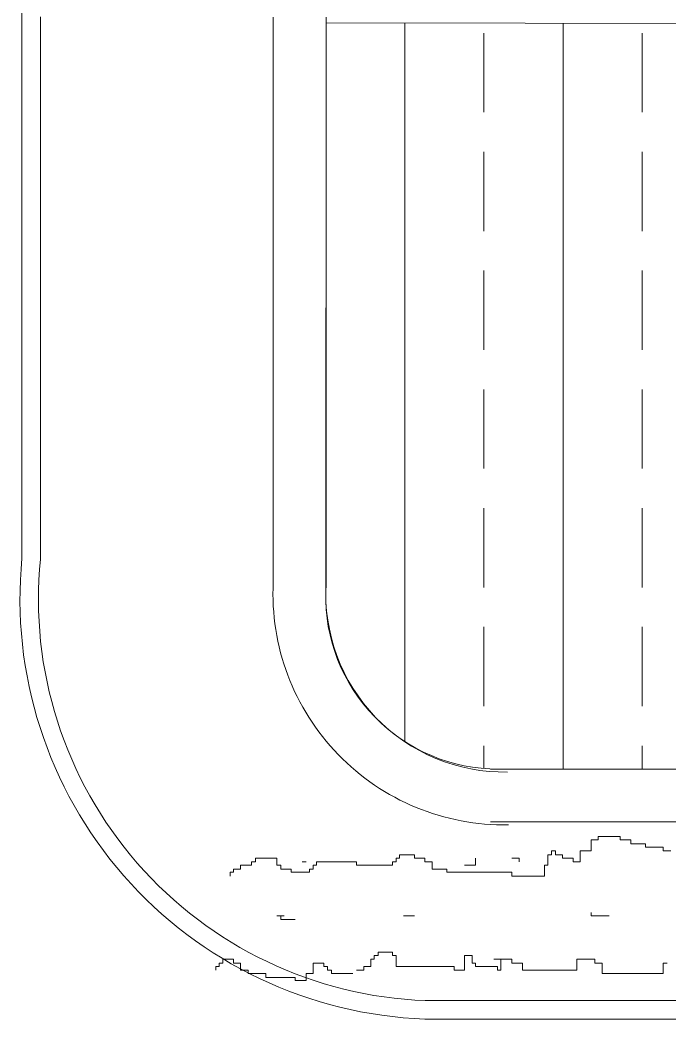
# Model space of a CAD drawing. Header units: millimetres. Extents: x 3342.2 to 3378.4, y 2110.7 to 2126.4.
# Drawn here: x 3344.197 to 3345.427, y 2110.732 to 2112.625 of the extents above; entities that cross this region are included whole.
import ezdxf

# ---------------------------------------------------------------- set-up
doc = ezdxf.new("R2010")
doc.units = ezdxf.units.MM
for name, color, linetype, lineweight in [('FURNITURE', 220, 'Continuous', 5), ('STAIR', 2, 'Continuous', 5), ('WINDOW', 2, 'Continuous', 5)]:
    doc.layers.add(name, color=color, linetype=linetype, lineweight=lineweight)

# ---------------------------------------------------------------- blocks, each defined once
blk = doc.blocks.new('*X5')
at = {"color": 0}
for p, q in [((12600, 8708.3), (12600, 10069.4)), ((12900, 8655.7), (12900, 10068.8)), ((12750, 9900), (12750, 10050)), ((13050, 9900), (13050, 10050)), ((12750, 9675), (12750, 9825)), ((13050, 9675), (13050, 9825)), ((12750, 9450), (12750, 9600)), ((13050, 9450), (13050, 9600)), ((12750, 9225), (12750, 9375)), ((13050, 9225), (13050, 9375)), ((12750, 9000), (12750, 9150)), ((13050, 9000), (13050, 9150)), ((12750, 8775), (12750, 8925)), ((13050, 8775), (13050, 8925)), ((12750, 8656.9), (12750, 8700)), ((13050, 8655.7), (13050, 8700))]:
    blk.add_line(p, q, dxfattribs=at)

msp = doc.modelspace()

# ---------------------------------------------------------------- linework, layer by layer
at = {"layer": 'FURNITURE', "linetype": 'ByBlock'}
for p, q in [((3345.2793, 2111.0717), (3345.2929, 2111.0717)), ((3345.2793, 2111.0509), (3345.2793, 2111.0717)), ((3345.2929, 2111.078), (3345.3002, 2111.078)), ((3345.2929, 2111.0717), (3345.2929, 2111.078)), ((3345.3002, 2111.078), (3345.3065, 2111.078)), ((3345.3002, 2111.078), (3345.3002, 2111.078)), ((3345.3065, 2111.078), (3345.321, 2111.078)), ((3345.3065, 2111.078), (3345.3065, 2111.078)), ((3345.321, 2111.078), (3345.3345, 2111.078)), ((3345.321, 2111.078), (3345.321, 2111.078)), ((3345.3345, 2111.078), (3345.3345, 2111.0717)), ((3345.3345, 2111.0717), (3345.3409, 2111.0717)), ((3345.3409, 2111.0717), (3345.3544, 2111.0717)), ((3345.3409, 2111.0717), (3345.3409, 2111.0717)), ((3345.3544, 2111.0717), (3345.3544, 2111.0644)), ((3345.3544, 2111.0644), (3345.3617, 2111.0644)), ((3345.3617, 2111.0644), (3345.368, 2111.0644)), ((3345.3617, 2111.0644), (3345.3617, 2111.0644)), ((3345.368, 2111.0644), (3345.3825, 2111.0644)), ((3345.368, 2111.0644), (3345.368, 2111.0644)), ((3345.3825, 2111.0644), (3345.3825, 2111.0581)), ((3345.2042, 2111.0509), (3345.2115, 2111.0509)), ((3345.2042, 2111.0509), (3345.2042, 2111.0509)), ((3345.2042, 2111.0436), (3345.2042, 2111.0509)), ((3345.2115, 2111.0509), (3345.2115, 2111.0436)), ((3345.2115, 2111.0509), (3345.2115, 2111.0509)), ((3345.2585, 2111.0509), (3345.2793, 2111.0509)), ((3345.2585, 2111.0301), (3345.2585, 2111.0509)), ((3345.3825, 2111.0581), (3345.3961, 2111.0581)), ((3345.3961, 2111.0581), (3345.4024, 2111.0581)), ((3345.3961, 2111.0581), (3345.3961, 2111.0581)), ((3345.4024, 2111.0581), (3345.416, 2111.0581)), ((3345.4024, 2111.0581), (3345.4024, 2111.0581)), ((3345.416, 2111.0581), (3345.416, 2111.0509)), ((3345.416, 2111.0509), (3345.4232, 2111.0509)), ((3345.4232, 2111.0509), (3345.4304, 2111.0509)), ((3345.4232, 2111.0509), (3345.4232, 2111.0509)), ((3344.6361, 2111.0301), (3344.6433, 2111.0301)), ((3344.6361, 2111.0238), (3344.6361, 2111.0301)), ((3344.6433, 2111.0373), (3344.6496, 2111.0373)), ((3344.6433, 2111.0373), (3344.6433, 2111.0373)), ((3344.6433, 2111.0301), (3344.6433, 2111.0373)), ((3344.6433, 2111.0301), (3344.6433, 2111.0301)), ((3344.6496, 2111.0373), (3344.6569, 2111.0373)), ((3344.6496, 2111.0373), (3344.6496, 2111.0373)), ((3344.6569, 2111.0373), (3344.6632, 2111.0373)), ((3344.6569, 2111.0373), (3344.6569, 2111.0373)), ((3344.6632, 2111.0373), (3344.6704, 2111.0373)), ((3344.6632, 2111.0373), (3344.6632, 2111.0373)), ((3344.6704, 2111.0373), (3344.6777, 2111.0373)), ((3344.6704, 2111.0373), (3344.6704, 2111.0373)), ((3344.6777, 2111.0373), (3344.684, 2111.0373)), ((3344.6777, 2111.0373), (3344.6777, 2111.0373)), ((3344.684, 2111.0373), (3344.684, 2111.0301)), ((3344.684, 2111.0373), (3344.684, 2111.0373)), ((3344.684, 2111.0301), (3344.684, 2111.0238)), ((3344.684, 2111.0301), (3344.684, 2111.0301)), ((3344.732, 2111.0301), (3344.7392, 2111.0301)), ((3344.7392, 2111.0301), (3344.7392, 2111.0301)), ((3344.7591, 2111.0301), (3344.7663, 2111.0301)), ((3344.7591, 2111.0301), (3344.7591, 2111.0301)), ((3344.7591, 2111.0238), (3344.7591, 2111.0301)), ((3344.7663, 2111.0301), (3344.7727, 2111.0301)), ((3344.7663, 2111.0301), (3344.7663, 2111.0301)), ((3344.7727, 2111.0301), (3344.7799, 2111.0301)), ((3344.7727, 2111.0301), (3344.7727, 2111.0301)), ((3344.7799, 2111.0301), (3344.7872, 2111.0301)), ((3344.7799, 2111.0301), (3344.7799, 2111.0301)), ((3344.7872, 2111.0301), (3344.7935, 2111.0301)), ((3344.7872, 2111.0301), (3344.7872, 2111.0301)), ((3344.7935, 2111.0301), (3344.8071, 2111.0301)), ((3344.7935, 2111.0301), (3344.7935, 2111.0301)), ((3344.8071, 2111.0301), (3344.8143, 2111.0301)), ((3344.8071, 2111.0301), (3344.8071, 2111.0301)), ((3344.8143, 2111.0301), (3344.8206, 2111.0301)), ((3344.8143, 2111.0301), (3344.8143, 2111.0301)), ((3344.8206, 2111.0301), (3344.8279, 2111.0301)), ((3344.8206, 2111.0301), (3344.8206, 2111.0301)), ((3344.8279, 2111.0301), (3344.8351, 2111.0301)), ((3344.8279, 2111.0301), (3344.8279, 2111.0301)), ((3344.8351, 2111.0301), (3344.8351, 2111.0238)), ((3344.903, 2111.0301), (3344.9102, 2111.0301)), ((3344.903, 2111.0238), (3344.903, 2111.0301)), ((3344.9102, 2111.0373), (3344.9165, 2111.0373)), ((3344.9102, 2111.0301), (3344.9102, 2111.0373)), ((3344.9165, 2111.0436), (3344.9238, 2111.0436)), ((3344.9165, 2111.0436), (3344.9165, 2111.0436)), ((3344.9165, 2111.0373), (3344.9165, 2111.0436)), ((3344.9165, 2111.0373), (3344.9165, 2111.0373)), ((3344.9238, 2111.0436), (3344.9301, 2111.0436)), ((3344.9238, 2111.0436), (3344.9238, 2111.0436)), ((3344.9301, 2111.0436), (3344.9373, 2111.0436)), ((3344.9301, 2111.0436), (3344.9301, 2111.0436)), ((3344.9373, 2111.0436), (3344.9446, 2111.0436)), ((3344.9373, 2111.0436), (3344.9373, 2111.0436)), ((3344.9446, 2111.0436), (3344.9446, 2111.0373)), ((3344.9446, 2111.0373), (3344.9582, 2111.0373)), ((3344.9582, 2111.0373), (3344.9645, 2111.0373)), ((3344.9582, 2111.0373), (3344.9582, 2111.0373)), ((3344.9645, 2111.0373), (3344.9645, 2111.0301)), ((3344.9645, 2111.0373), (3344.9645, 2111.0373)), ((3344.9645, 2111.0301), (3344.9717, 2111.0301)), ((3344.9645, 2111.0301), (3344.9645, 2111.0301)), ((3344.9717, 2111.0301), (3344.9781, 2111.0301)), ((3344.9717, 2111.0301), (3344.9717, 2111.0301)), ((3344.9781, 2111.0301), (3344.9781, 2111.0238)), ((3344.9781, 2111.0301), (3344.9781, 2111.0301)), ((3345.0604, 2111.0373), (3345.0604, 2111.0373)), ((3345.0604, 2111.0238), (3345.0604, 2111.0373)), ((3345.1292, 2111.0373), (3345.1292, 2111.0373)), ((3345.1427, 2111.0373), (3345.1292, 2111.0373)), ((3345.1427, 2111.0373), (3345.1427, 2111.0373)), ((3345.1427, 2111.0301), (3345.1427, 2111.0373)), ((3345.197, 2111.0436), (3345.2042, 2111.0436)), ((3345.197, 2111.0301), (3345.197, 2111.0436)), ((3345.197, 2111.0301), (3345.197, 2111.0301)), ((3345.197, 2111.0238), (3345.197, 2111.0301)), ((3345.2115, 2111.0436), (3345.2251, 2111.0436)), ((3345.2115, 2111.0436), (3345.2115, 2111.0436)), ((3345.2251, 2111.0436), (3345.2251, 2111.0373)), ((3345.2251, 2111.0373), (3345.2314, 2111.0373)), ((3345.2314, 2111.0373), (3345.245, 2111.0373)), ((3345.2314, 2111.0373), (3345.2314, 2111.0373)), ((3345.245, 2111.0373), (3345.245, 2111.0301)), ((3345.245, 2111.0301), (3345.2522, 2111.0301)), ((3345.2522, 2111.0301), (3345.2585, 2111.0301)), ((3345.2522, 2111.0301), (3345.2522, 2111.0301)), ((3345.2585, 2111.0301), (3345.2585, 2111.0301)), ((3344.5953, 2111.0102), (3344.6017, 2111.0102)), ((3344.5953, 2111.003), (3344.5953, 2111.0102)), ((3344.6017, 2111.0165), (3344.6152, 2111.0165)), ((3344.6017, 2111.0165), (3344.6017, 2111.0165)), ((3344.6017, 2111.0102), (3344.6017, 2111.0165)), ((3344.6152, 2111.0238), (3344.6225, 2111.0238)), ((3344.6152, 2111.0238), (3344.6152, 2111.0238)), ((3344.6152, 2111.0165), (3344.6152, 2111.0238)), ((3344.6152, 2111.0165), (3344.6152, 2111.0165)), ((3344.6225, 2111.0238), (3344.6297, 2111.0238)), ((3344.6225, 2111.0238), (3344.6225, 2111.0238)), ((3344.6297, 2111.0238), (3344.6361, 2111.0238)), ((3344.6297, 2111.0238), (3344.6297, 2111.0238)), ((3344.684, 2111.0238), (3344.6912, 2111.0238)), ((3344.684, 2111.0238), (3344.684, 2111.0238)), ((3344.6912, 2111.0238), (3344.6912, 2111.0165)), ((3344.6912, 2111.0165), (3344.6976, 2111.0165)), ((3344.6976, 2111.0165), (3344.7112, 2111.0165)), ((3344.6976, 2111.0165), (3344.6976, 2111.0165)), ((3344.7112, 2111.0165), (3344.7112, 2111.0102)), ((3344.7112, 2111.0102), (3344.7256, 2111.0102)), ((3344.7256, 2111.0102), (3344.732, 2111.0102)), ((3344.7256, 2111.0102), (3344.7256, 2111.0102)), ((3344.732, 2111.0102), (3344.7455, 2111.0102)), ((3344.732, 2111.0102), (3344.732, 2111.0102)), ((3344.7455, 2111.0165), (3344.7528, 2111.0165)), ((3344.7455, 2111.0165), (3344.7455, 2111.0165)), ((3344.7455, 2111.0102), (3344.7455, 2111.0165)), ((3344.7455, 2111.0102), (3344.7455, 2111.0102)), ((3344.7528, 2111.0238), (3344.7591, 2111.0238)), ((3344.7528, 2111.0165), (3344.7528, 2111.0238)), ((3344.7528, 2111.0165), (3344.7528, 2111.0165)), ((3344.8351, 2111.0238), (3344.8414, 2111.0238)), ((3344.8414, 2111.0238), (3344.8487, 2111.0238)), ((3344.8414, 2111.0238), (3344.8414, 2111.0238)), ((3344.8487, 2111.0238), (3344.8622, 2111.0238)), ((3344.8487, 2111.0238), (3344.8487, 2111.0238)), ((3344.8622, 2111.0238), (3344.8686, 2111.0238)), ((3344.8622, 2111.0238), (3344.8622, 2111.0238)), ((3344.8686, 2111.0238), (3344.8758, 2111.0238)), ((3344.8686, 2111.0238), (3344.8686, 2111.0238)), ((3344.8758, 2111.0238), (3344.8822, 2111.0238)), ((3344.8758, 2111.0238), (3344.8758, 2111.0238)), ((3344.8822, 2111.0238), (3344.8894, 2111.0238)), ((3344.8822, 2111.0238), (3344.8822, 2111.0238)), ((3344.8894, 2111.0238), (3344.8966, 2111.0238)), ((3344.8894, 2111.0238), (3344.8894, 2111.0238)), ((3344.8966, 2111.0238), (3344.903, 2111.0238)), ((3344.8966, 2111.0238), (3344.8966, 2111.0238)), ((3344.9781, 2111.0238), (3344.9781, 2111.0165)), ((3344.9781, 2111.0238), (3344.9781, 2111.0238)), ((3344.9781, 2111.0165), (3344.9853, 2111.0165)), ((3344.9781, 2111.0165), (3344.9781, 2111.0165)), ((3344.9853, 2111.0165), (3344.9916, 2111.0165)), ((3344.9853, 2111.0165), (3344.9853, 2111.0165)), ((3344.9916, 2111.0165), (3345.0061, 2111.0165)), ((3344.9916, 2111.0165), (3344.9916, 2111.0165)), ((3345.0061, 2111.0165), (3345.0061, 2111.0102)), ((3345.0061, 2111.0102), (3345.0124, 2111.0102)), ((3345.0124, 2111.0102), (3345.0197, 2111.0102)), ((3345.0124, 2111.0102), (3345.0124, 2111.0102)), ((3345.0197, 2111.0102), (3345.026, 2111.0102)), ((3345.0197, 2111.0102), (3345.0197, 2111.0102)), ((3345.026, 2111.0102), (3345.0332, 2111.0102)), ((3345.026, 2111.0102), (3345.026, 2111.0102)), ((3345.0332, 2111.0102), (3345.0396, 2111.0102)), ((3345.0332, 2111.0102), (3345.0332, 2111.0102)), ((3345.0396, 2111.0238), (3345.0468, 2111.0238)), ((3345.0396, 2111.0102), (3345.0541, 2111.0102)), ((3345.0396, 2111.0102), (3345.0396, 2111.0102)), ((3345.0468, 2111.0238), (3345.0541, 2111.0238)), ((3345.0468, 2111.0238), (3345.0468, 2111.0238)), ((3345.0541, 2111.0238), (3345.0604, 2111.0238)), ((3345.0541, 2111.0238), (3345.0541, 2111.0238)), ((3345.0541, 2111.0102), (3345.0676, 2111.0102)), ((3345.0541, 2111.0102), (3345.0541, 2111.0102)), ((3345.0604, 2111.0238), (3345.0604, 2111.0238)), ((3345.0676, 2111.0102), (3345.074, 2111.0102)), ((3345.0676, 2111.0102), (3345.0676, 2111.0102)), ((3345.074, 2111.0102), (3345.0812, 2111.0102)), ((3345.074, 2111.0102), (3345.074, 2111.0102)), ((3345.0812, 2111.0102), (3345.0948, 2111.0102)), ((3345.0812, 2111.0102), (3345.0812, 2111.0102)), ((3345.0948, 2111.0102), (3345.1083, 2111.0102)), ((3345.0948, 2111.0102), (3345.0948, 2111.0102)), ((3345.1083, 2111.0102), (3345.1292, 2111.0102)), ((3345.1083, 2111.0102), (3345.1083, 2111.0102)), ((3345.1292, 2111.0102), (3345.1292, 2111.003)), ((3345.1907, 2111.0238), (3345.197, 2111.0238)), ((3345.1907, 2111.0165), (3345.1907, 2111.0238)), ((3345.1907, 2111.0165), (3345.1907, 2111.0165)), ((3345.1907, 2111.003), (3345.1907, 2111.0165)), ((3345.1292, 2111.003), (3345.1427, 2111.003)), ((3345.1427, 2111.003), (3345.1491, 2111.003)), ((3345.1427, 2111.003), (3345.1427, 2111.003)), ((3345.1491, 2111.003), (3345.1563, 2111.003)), ((3345.1491, 2111.003), (3345.1491, 2111.003)), ((3345.1563, 2111.003), (3345.1699, 2111.003)), ((3345.1563, 2111.003), (3345.1563, 2111.003)), ((3345.1699, 2111.003), (3345.1834, 2111.003)), ((3345.1699, 2111.003), (3345.1699, 2111.003)), ((3345.1834, 2111.003), (3345.1907, 2111.003)), ((3345.1834, 2111.003), (3345.1834, 2111.003)), ((3345.2793, 2110.9342), (3345.2793, 2110.9279)), ((3344.684, 2110.9279), (3344.6912, 2110.9279)), ((3344.684, 2110.9279), (3344.684, 2110.9279)), ((3344.6976, 2110.9279), (3344.684, 2110.9279)), ((3344.6912, 2110.9279), (3344.6912, 2110.9207)), ((3344.6912, 2110.9207), (3344.6976, 2110.9207)), ((3344.6976, 2110.9207), (3344.7048, 2110.9207)), ((3344.6976, 2110.9207), (3344.6976, 2110.9207)), ((3344.7048, 2110.9207), (3344.7112, 2110.9207)), ((3344.7048, 2110.9207), (3344.7048, 2110.9207)), ((3344.7112, 2110.9207), (3344.7184, 2110.9207)), ((3344.7112, 2110.9207), (3344.7112, 2110.9207)), ((3344.7184, 2110.9207), (3344.7184, 2110.9207)), ((3344.9238, 2110.9279), (3344.9301, 2110.9279)), ((3344.9301, 2110.9279), (3344.9373, 2110.9279)), ((3344.9301, 2110.9279), (3344.9301, 2110.9279)), ((3344.9373, 2110.9279), (3344.9446, 2110.9279)), ((3344.9373, 2110.9279), (3344.9373, 2110.9279)), ((3344.9446, 2110.9279), (3344.9446, 2110.9279)), ((3345.2793, 2110.9279), (3345.2866, 2110.9279)), ((3345.2793, 2110.9279), (3345.2793, 2110.9279)), ((3345.2866, 2110.9279), (3345.2929, 2110.9279)), ((3345.2866, 2110.9279), (3345.2866, 2110.9279)), ((3345.2929, 2110.9279), (3345.3002, 2110.9279)), ((3345.2929, 2110.9279), (3345.2929, 2110.9279)), ((3345.3002, 2110.9279), (3345.3065, 2110.9279)), ((3345.3002, 2110.9279), (3345.3002, 2110.9279)), ((3345.3065, 2110.9279), (3345.3137, 2110.9279)), ((3345.3065, 2110.9279), (3345.3065, 2110.9279)), ((3345.3137, 2110.9279), (3345.3137, 2110.9279)), ((3344.8758, 2110.8592), (3344.8822, 2110.8592)), ((3344.8758, 2110.8592), (3344.8758, 2110.8592)), ((3344.8758, 2110.8529), (3344.8758, 2110.8592)), ((3344.8822, 2110.8592), (3344.8894, 2110.8592)), ((3344.8822, 2110.8592), (3344.8822, 2110.8592)), ((3344.8894, 2110.8592), (3344.8966, 2110.8592)), ((3344.8894, 2110.8592), (3344.8894, 2110.8592)), ((3344.8966, 2110.8592), (3344.903, 2110.8592)), ((3344.8966, 2110.8592), (3344.8966, 2110.8592)), ((3344.903, 2110.8592), (3344.903, 2110.8529)), ((3344.5745, 2110.8384), (3344.5818, 2110.8384)), ((3344.5745, 2110.8321), (3344.5745, 2110.8384)), ((3344.5818, 2110.8456), (3344.5881, 2110.8456)), ((3344.5818, 2110.8384), (3344.5818, 2110.8456)), ((3344.5881, 2110.8456), (3344.5953, 2110.8456)), ((3344.5881, 2110.8456), (3344.5881, 2110.8456)), ((3344.5953, 2110.8456), (3344.6017, 2110.8456)), ((3344.5953, 2110.8456), (3344.5953, 2110.8456)), ((3344.6017, 2110.8456), (3344.6017, 2110.8384)), ((3344.6017, 2110.8456), (3344.6017, 2110.8456)), ((3344.6017, 2110.8384), (3344.6089, 2110.8384)), ((3344.6017, 2110.8384), (3344.6017, 2110.8384)), ((3344.6089, 2110.8384), (3344.6152, 2110.8384)), ((3344.6089, 2110.8384), (3344.6089, 2110.8384)), ((3344.6152, 2110.8384), (3344.6152, 2110.8321)), ((3344.6152, 2110.8384), (3344.6152, 2110.8384)), ((3344.7528, 2110.8384), (3344.7591, 2110.8384)), ((3344.7528, 2110.8384), (3344.7528, 2110.8384)), ((3344.7528, 2110.8185), (3344.7528, 2110.8384)), ((3344.7591, 2110.8384), (3344.7727, 2110.8384)), ((3344.7591, 2110.8384), (3344.7591, 2110.8384)), ((3344.7727, 2110.8384), (3344.7727, 2110.8321)), ((3344.7727, 2110.8384), (3344.7727, 2110.8384)), ((3344.8622, 2110.8456), (3344.8686, 2110.8456)), ((3344.8622, 2110.8321), (3344.8622, 2110.8456)), ((3344.8686, 2110.8529), (3344.8758, 2110.8529)), ((3344.8686, 2110.8529), (3344.8686, 2110.8529)), ((3344.8686, 2110.8456), (3344.8686, 2110.8529)), ((3344.8758, 2110.8529), (3344.8758, 2110.8529)), ((3344.903, 2110.8529), (3344.9102, 2110.8529)), ((3344.9102, 2110.8529), (3344.9102, 2110.8456)), ((3344.9102, 2110.8529), (3344.9102, 2110.8529)), ((3344.9102, 2110.8456), (3344.9102, 2110.8384)), ((3344.9102, 2110.8456), (3344.9102, 2110.8456)), ((3344.9102, 2110.8384), (3344.9102, 2110.8321)), ((3344.9102, 2110.8384), (3344.9102, 2110.8384)), ((3345.0396, 2110.8529), (3345.0541, 2110.8529)), ((3345.0396, 2110.8529), (3345.0396, 2110.8529)), ((3345.0396, 2110.8384), (3345.0396, 2110.8529)), ((3345.0396, 2110.8384), (3345.0396, 2110.8384)), ((3345.0396, 2110.8248), (3345.0396, 2110.8384)), ((3345.0541, 2110.8529), (3345.0541, 2110.8456)), ((3345.0541, 2110.8529), (3345.0541, 2110.8529)), ((3345.0541, 2110.8456), (3345.0541, 2110.8384)), ((3345.0541, 2110.8456), (3345.0541, 2110.8456)), ((3345.0541, 2110.8384), (3345.0604, 2110.8384)), ((3345.0541, 2110.8384), (3345.0541, 2110.8384)), ((3345.0604, 2110.8384), (3345.0604, 2110.8321)), ((3345.0948, 2110.8456), (3345.1083, 2110.8456)), ((3345.1083, 2110.8456), (3345.0948, 2110.8456)), ((3345.1083, 2110.8456), (3345.1156, 2110.8456)), ((3345.1083, 2110.8456), (3345.1083, 2110.8456)), ((3345.1083, 2110.8248), (3345.1083, 2110.8456)), ((3345.1156, 2110.8456), (3345.1219, 2110.8456)), ((3345.1156, 2110.8456), (3345.1156, 2110.8456)), ((3345.1219, 2110.8456), (3345.1292, 2110.8456)), ((3345.1219, 2110.8456), (3345.1219, 2110.8456)), ((3345.1292, 2110.8456), (3345.1292, 2110.8384)), ((3345.1292, 2110.8384), (3345.1427, 2110.8384)), ((3345.1427, 2110.8384), (3345.1491, 2110.8384)), ((3345.1427, 2110.8384), (3345.1427, 2110.8384)), ((3345.1491, 2110.8384), (3345.1491, 2110.8321)), ((3345.1491, 2110.8384), (3345.1491, 2110.8384)), ((3345.2522, 2110.8456), (3345.2658, 2110.8456)), ((3345.2522, 2110.8384), (3345.2522, 2110.8456)), ((3345.2522, 2110.8384), (3345.2522, 2110.8384)), ((3345.2522, 2110.8248), (3345.2522, 2110.8384)), ((3345.2658, 2110.8456), (3345.273, 2110.8456)), ((3345.2658, 2110.8456), (3345.2658, 2110.8456)), ((3345.273, 2110.8456), (3345.2866, 2110.8456)), ((3345.273, 2110.8456), (3345.273, 2110.8456)), ((3345.2866, 2110.8456), (3345.2866, 2110.8384)), ((3345.2866, 2110.8456), (3345.2866, 2110.8456)), ((3345.2866, 2110.8384), (3345.3002, 2110.8384)), ((3345.3002, 2110.8384), (3345.3002, 2110.8248)), ((3345.416, 2110.8384), (3345.4232, 2110.8384)), ((3345.416, 2110.8384), (3345.416, 2110.8384)), ((3345.416, 2110.8248), (3345.416, 2110.8384)), ((3345.4232, 2110.8384), (3345.4232, 2110.8384)), ((3344.5682, 2110.8321), (3344.5745, 2110.8321)), ((3344.5682, 2110.8321), (3344.5682, 2110.8321)), ((3344.5682, 2110.8248), (3344.5682, 2110.8321)), ((3344.6152, 2110.8321), (3344.6152, 2110.8248)), ((3344.6152, 2110.8321), (3344.6152, 2110.8321)), ((3344.6152, 2110.8248), (3344.6225, 2110.8248)), ((3344.6152, 2110.8248), (3344.6152, 2110.8248)), ((3344.6225, 2110.8248), (3344.6297, 2110.8248)), ((3344.6225, 2110.8248), (3344.6225, 2110.8248)), ((3344.6297, 2110.8248), (3344.6297, 2110.8185)), ((3344.6297, 2110.8185), (3344.6433, 2110.8185)), ((3344.6433, 2110.8185), (3344.6496, 2110.8185)), ((3344.6433, 2110.8185), (3344.6433, 2110.8185)), ((3344.6496, 2110.8185), (3344.6632, 2110.8185)), ((3344.6496, 2110.8185), (3344.6496, 2110.8185)), ((3344.6632, 2110.8185), (3344.6632, 2110.8113)), ((3344.7392, 2110.8185), (3344.7528, 2110.8185)), ((3344.7392, 2110.805), (3344.7392, 2110.8185)), ((3344.7727, 2110.8321), (3344.7799, 2110.8321)), ((3344.7727, 2110.8321), (3344.7727, 2110.8321)), ((3344.7799, 2110.8321), (3344.7799, 2110.8248)), ((3344.7799, 2110.8248), (3344.7872, 2110.8248)), ((3344.7872, 2110.8248), (3344.7872, 2110.8185)), ((3344.7872, 2110.8185), (3344.7935, 2110.8185)), ((3344.7935, 2110.8185), (3344.8007, 2110.8185)), ((3344.7935, 2110.8185), (3344.7935, 2110.8185)), ((3344.8007, 2110.8185), (3344.8071, 2110.8185)), ((3344.8007, 2110.8185), (3344.8007, 2110.8185)), ((3344.8071, 2110.8185), (3344.8143, 2110.8185)), ((3344.8071, 2110.8185), (3344.8071, 2110.8185)), ((3344.8143, 2110.8185), (3344.8206, 2110.8185)), ((3344.8143, 2110.8185), (3344.8143, 2110.8185)), ((3344.8206, 2110.8185), (3344.8279, 2110.8185)), ((3344.8206, 2110.8185), (3344.8206, 2110.8185)), ((3344.8279, 2110.8185), (3344.8279, 2110.8185)), ((3344.8351, 2110.8248), (3344.8414, 2110.8248)), ((3344.8414, 2110.8248), (3344.8487, 2110.8248)), ((3344.8414, 2110.8248), (3344.8414, 2110.8248)), ((3344.8487, 2110.8321), (3344.8622, 2110.8321)), ((3344.8487, 2110.8248), (3344.8487, 2110.8321)), ((3344.8487, 2110.8248), (3344.8487, 2110.8248)), ((3344.9102, 2110.8321), (3344.9238, 2110.8321)), ((3344.9102, 2110.8321), (3344.9102, 2110.8321)), ((3344.9238, 2110.8321), (3344.9301, 2110.8321)), ((3344.9238, 2110.8321), (3344.9238, 2110.8321)), ((3344.9301, 2110.8321), (3344.9373, 2110.8321)), ((3344.9301, 2110.8321), (3344.9301, 2110.8321)), ((3344.9373, 2110.8321), (3344.9509, 2110.8321)), ((3344.9373, 2110.8321), (3344.9373, 2110.8321)), ((3344.9509, 2110.8321), (3344.9582, 2110.8321)), ((3344.9509, 2110.8321), (3344.9509, 2110.8321)), ((3344.9582, 2110.8321), (3344.9717, 2110.8321)), ((3344.9582, 2110.8321), (3344.9582, 2110.8321)), ((3344.9717, 2110.8321), (3344.9853, 2110.8321)), ((3344.9717, 2110.8321), (3344.9717, 2110.8321)), ((3344.9853, 2110.8321), (3344.9916, 2110.8321)), ((3344.9853, 2110.8321), (3344.9853, 2110.8321)), ((3344.9916, 2110.8321), (3345.0061, 2110.8321)), ((3344.9916, 2110.8321), (3344.9916, 2110.8321)), ((3345.0061, 2110.8321), (3345.0197, 2110.8321)), ((3345.0061, 2110.8321), (3345.0061, 2110.8321)), ((3345.0197, 2110.8321), (3345.0197, 2110.8248)), ((3345.0197, 2110.8321), (3345.0197, 2110.8321)), ((3345.0197, 2110.8248), (3345.0332, 2110.8248)), ((3345.0332, 2110.8248), (3345.0396, 2110.8248)), ((3345.0332, 2110.8248), (3345.0332, 2110.8248)), ((3345.0396, 2110.8248), (3345.0396, 2110.8248)), ((3345.0604, 2110.8321), (3345.074, 2110.8321)), ((3345.074, 2110.8321), (3345.0812, 2110.8321)), ((3345.074, 2110.8321), (3345.074, 2110.8321)), ((3345.0812, 2110.8321), (3345.102, 2110.8321)), ((3345.0812, 2110.8321), (3345.0812, 2110.8321)), ((3345.102, 2110.8321), (3345.102, 2110.8248)), ((3345.102, 2110.8248), (3345.1083, 2110.8248)), ((3345.1083, 2110.8248), (3345.1083, 2110.8248)), ((3345.1491, 2110.8321), (3345.1491, 2110.8248)), ((3345.1491, 2110.8321), (3345.1491, 2110.8321)), ((3345.1491, 2110.8248), (3345.1563, 2110.8248)), ((3345.1491, 2110.8248), (3345.1491, 2110.8248)), ((3345.1563, 2110.8248), (3345.1699, 2110.8248)), ((3345.1563, 2110.8248), (3345.1563, 2110.8248)), ((3345.1699, 2110.8248), (3345.1771, 2110.8248)), ((3345.1699, 2110.8248), (3345.1699, 2110.8248)), ((3345.1771, 2110.8248), (3345.1834, 2110.8248)), ((3345.1771, 2110.8248), (3345.1771, 2110.8248)), ((3345.1834, 2110.8248), (3345.1907, 2110.8248)), ((3345.1834, 2110.8248), (3345.1834, 2110.8248)), ((3345.1907, 2110.8248), (3345.197, 2110.8248)), ((3345.1907, 2110.8248), (3345.1907, 2110.8248)), ((3345.197, 2110.8248), (3345.2042, 2110.8248)), ((3345.197, 2110.8248), (3345.197, 2110.8248)), ((3345.2042, 2110.8248), (3345.2178, 2110.8248)), ((3345.2042, 2110.8248), (3345.2042, 2110.8248)), ((3345.2178, 2110.8248), (3345.2251, 2110.8248)), ((3345.2178, 2110.8248), (3345.2178, 2110.8248)), ((3345.2251, 2110.8248), (3345.2314, 2110.8248)), ((3345.2251, 2110.8248), (3345.2251, 2110.8248)), ((3345.2314, 2110.8248), (3345.245, 2110.8248)), ((3345.2314, 2110.8248), (3345.2314, 2110.8248)), ((3345.245, 2110.8248), (3345.2522, 2110.8248)), ((3345.245, 2110.8248), (3345.245, 2110.8248)), ((3345.3002, 2110.8248), (3345.3002, 2110.8185)), ((3345.3002, 2110.8248), (3345.3002, 2110.8248)), ((3345.3002, 2110.8185), (3345.3065, 2110.8185)), ((3345.3002, 2110.8185), (3345.3002, 2110.8185)), ((3345.3065, 2110.8185), (3345.3137, 2110.8185)), ((3345.3065, 2110.8185), (3345.3065, 2110.8185)), ((3345.3137, 2110.8185), (3345.3273, 2110.8185)), ((3345.3137, 2110.8185), (3345.3137, 2110.8185)), ((3345.3273, 2110.8185), (3345.3345, 2110.8185)), ((3345.3273, 2110.8185), (3345.3273, 2110.8185)), ((3345.3345, 2110.8185), (3345.3409, 2110.8185)), ((3345.3345, 2110.8185), (3345.3345, 2110.8185)), ((3345.3409, 2110.8185), (3345.3481, 2110.8185)), ((3345.3409, 2110.8185), (3345.3409, 2110.8185)), ((3345.3481, 2110.8185), (3345.3617, 2110.8185)), ((3345.3481, 2110.8185), (3345.3481, 2110.8185)), ((3345.3617, 2110.8185), (3345.3753, 2110.8185)), ((3345.3617, 2110.8185), (3345.3617, 2110.8185)), ((3345.3753, 2110.8185), (3345.3888, 2110.8185)), ((3345.3753, 2110.8185), (3345.3753, 2110.8185)), ((3345.3888, 2110.8185), (3345.3961, 2110.8185)), ((3345.3888, 2110.8185), (3345.3888, 2110.8185)), ((3345.3961, 2110.8185), (3345.4096, 2110.8185)), ((3345.3961, 2110.8185), (3345.3961, 2110.8185)), ((3345.4096, 2110.8185), (3345.416, 2110.8185)), ((3345.4096, 2110.8185), (3345.4096, 2110.8185)), ((3345.416, 2110.8248), (3345.416, 2110.8248)), ((3345.416, 2110.8185), (3345.416, 2110.8248)), ((3345.416, 2110.8185), (3345.416, 2110.8185)), ((3344.6632, 2110.8113), (3344.6777, 2110.8113)), ((3344.6777, 2110.8113), (3344.684, 2110.8113)), ((3344.6777, 2110.8113), (3344.6777, 2110.8113)), ((3344.684, 2110.8113), (3344.6976, 2110.8113)), ((3344.684, 2110.8113), (3344.684, 2110.8113)), ((3344.6976, 2110.8113), (3344.7112, 2110.8113)), ((3344.6976, 2110.8113), (3344.6976, 2110.8113)), ((3344.7112, 2110.8113), (3344.7184, 2110.8113)), ((3344.7112, 2110.8113), (3344.7112, 2110.8113)), ((3344.7184, 2110.8113), (3344.7184, 2110.805)), ((3344.7184, 2110.805), (3344.7256, 2110.805)), ((3344.7256, 2110.805), (3344.732, 2110.805)), ((3344.7256, 2110.805), (3344.7256, 2110.805)), ((3344.732, 2110.805), (3344.7392, 2110.805)), ((3344.732, 2110.805), (3344.732, 2110.805)), ((3344.7392, 2110.805), (3344.7392, 2110.805))]:
    msp.add_line(p, q, dxfattribs=at)
at = {"layer": 'STAIR'}
msp.add_lwpolyline([(3348.1655, 2111.2056), (3348.1715, 2112.6135), (3344.7771, 2112.6195), (3344.7765, 2111.5411, 0.421068), (3345.1037, 2111.2056), (3348.1716, 2111.2056)], format="xyb", dxfattribs=at)
at = {"layer": 'WINDOW'}
for p, q in [((3344.2011, 2112.6655), (3344.2011, 2111.6051)), ((3344.2361, 2112.6305), (3344.2361, 2111.6034)), ((3344.6771, 2112.6299), (3344.6771, 2111.5599)), ((3344.7771, 2112.6299), (3344.7771, 2111.5573)), ((3353.4579, 2111.2056), (3345.0888, 2111.2056)), ((3353.4644, 2111.1056), (3345.0888, 2111.1056)), ((3344.965, 2110.7673), (3346.3511, 2110.7673)), ((3344.9644, 2110.7323), (3346.3861, 2110.7323))]:
    msp.add_line(p, q, dxfattribs=at)
for centre, radius, start, end in [((3344.9931, 2111.5276), 0.7958, 174.4128, 267.9298), ((3344.9931, 2111.5276), 0.7608, 174.2856, 267.8827), ((3345.1147, 2111.5382), 0.4381, 177.1613, 271.0489), ((3345.1147, 2111.5382), 0.3381, 176.7686, 271.0489)]:
    msp.add_arc(centre, radius, start, end, dxfattribs=at)

# ---------------------------------------------------------------- block references
at = {"layer": 'STAIR', "xscale": 0.001, "yscale": 0.001, "zscale": 0.001}
msp.add_blockref('*X5', (3332.3261, 2102.5499), dxfattribs=at)

doc.saveas('drawing.dxf')
